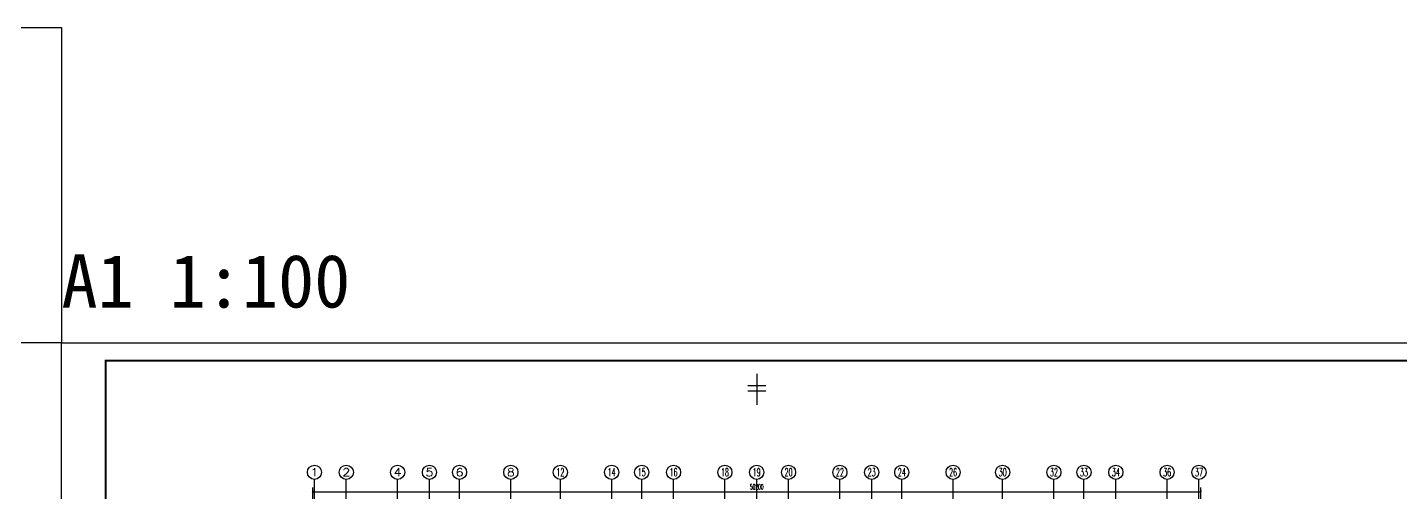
# Model space of a CAD drawing. Extents: x 27938 to 1507990, y 110129 to 923079.
# Drawn here: x 811692 to 889311, y 693418 to 719665 of the extents above; entities that cross this region are included whole.
import ezdxf
from ezdxf.enums import TextEntityAlignment as Align

# ---------------------------------------------------------------- set-up
doc = ezdxf.new("R2010")
doc.units = 0
doc.header["$LTSCALE"] = 1000
doc.header["$MEASUREMENT"] = 0
for name, color, linetype in [('AXIS', 3, 'Continuous'), ('AXIS_TEXT', 7, 'Continuous'), ('text', 7, 'Continuous'), ('图框', 140, 'Continuous')]:
    doc.layers.add(name, color=color, linetype=linetype)
doc.layers.add('yichutu', color=7, linetype='Continuous', true_color=0xffffff, plot=False)
doc.styles.add('_TCH_AXIS', font='COMPLEX', dxfattribs={"bigfont": 'GBCBIG'})
doc.styles.add('_TCH_DIM_T3', font='SIMPLEX.shx', dxfattribs={"width": 0.494118, "bigfont": 'GBCBIG.shx'})
doc.styles.add('_TCH_LABEL', font='simhei.ttf')
doc.styles.add('COMPLEX', font='COMPLEX')
doc.dimstyles.new('_TCH_ARCH&&100', dxfattribs={"dimtxt": 297.5, "dimasz": 100, "dimexe": 250, "dimexo": 300, "dimgap": 126.25, "dimtad": 1, "dimdec": 0, "dimzin": 0, "dimdsep": 46, "dimtxsty": '_TCH_DIM_T3', "dimblk": 'ARCHTICK', "dimcen": 0.09, "dimclrt": 4, "dimazin": 2, "dimtfac": 1, "dimtdec": 0, "dimtix": 1, "dimtmove": 2, "dimatfit": 3, "dimfxl": 100, "dimtolj": 1, "dimtzin": 0, "dimarcsym": 0})

# ---------------------------------------------------------------- blocks, each defined once
blk = doc.blocks.new('TK')
at = {"layer": '图框'}
blk.add_lwpolyline([(465375, 548714), (549475, 548714), (549475, 489314), (465375, 489314)], close=True, dxfattribs=at)
blk.add_lwpolyline([(465375, 548714), (549475, 548714), (549475, 489314), (465375, 489314)], close=True, dxfattribs=at)
at = {"layer": '图框', "const_width": 100}
blk.add_lwpolyline([(548475, 490314), (548475, 547714), (467875, 547714), (467875, 490314)], close=True, dxfattribs=at)
blk = doc.blocks.new('yct-841-594-84100-59399.9999999999-100-1000.0')
at = {"layer": 'yichutu', "color": 7, "true_color": 0xffffff}
blk.add_lwpolyline([(0, 0), (0, 59400), (84100, 59400), (84100, 0)], close=True, dxfattribs=at)
at = {"layer": 'yichutu', "color": 7, "true_color": 0xffffff, "style": '_TCH_LABEL'}
blk.add_text('A1 1:100', height=3000, dxfattribs=at).set_placement((0, 61400))
blk = doc.blocks.new('_ArchTick')
at = {"color": 0, "linetype": 'ByBlock', "const_width": 0.4}
blk.add_lwpolyline([(-0.5, -0.5), (0.5, 0.5)], dxfattribs=at)
blk = doc.blocks.new('*D959')
at = {"layer": 'AXIS', "color": 0, "lineweight": -2}
for p, q in [((827817, 690457), (827817, 693707)), ((827817, 693457), (878017, 693457)), ((878017, 690457), (878017, 693707))]:
    blk.add_line(p, q, dxfattribs=at)
at = {"layer": 'Defpoints', "color": 0}
for p in [(878017, 693457), (827817, 690157), (878017, 690157)]:
    blk.add_point(p, dxfattribs=at)
at = {"layer": 'AXIS', "color": 0, "lineweight": -2, "xscale": 100, "yscale": 100, "zscale": 100, "rotation": 180}
blk.add_blockref('_ArchTick', (827817, 693457), dxfattribs=at)
at = {"layer": 'AXIS', "color": 0, "lineweight": -2, "xscale": 100, "yscale": 100, "zscale": 100}
blk.add_blockref('_ArchTick', (878017, 693457), dxfattribs=at)
at = {"layer": 'AXIS', "color": 4, "insert": (852917, 693732), "char_height": 297.5, "attachment_point": 5, "style": '_TCH_DIM_T3'}
blk.add_mtext('\\A1;50200', dxfattribs=at)
blk = doc.blocks.new('_AXISO')
blk.add_circle((0, 0), 0.5)
at = {"layer": 'AXIS_TEXT', "style": 'COMPLEX', "width": 1.041667}
blk.add_attdef('A', text='', height=0.56, dxfattribs=at).set_placement((-0.25, -0.28), (0.25, -0.28), align=Align.FIT)

msp = doc.modelspace()

# ---------------------------------------------------------------- linework, layer by layer
at = {"color": 8}
for p, q in [((852409.2, 699461.7), (853424, 699461.7)), ((852409.2, 699461.7), (853424, 699461.7)), ((852916.6, 700118.3), (852916.6, 698367.3)), ((852916.6, 700118.3), (852916.6, 698367.3)), ((852409.2, 699158.4), (853424, 699158.4)), ((852409.2, 699158.4), (853424, 699158.4))]:
    msp.add_line(p, q, dxfattribs=at)
at = {"layer": 'AXIS', "color": 8}
for p, q in [((827916.6, 690157.2), (827916.6, 694157.2)), ((829716.6, 690157.2), (829716.6, 694157.2)), ((832616.6, 690157.2), (832616.6, 694157.2)), ((834416.6, 690157.2), (834416.6, 694157.2)), ((836116.6, 690157.2), (836116.6, 694157.2)), ((839016.6, 690157.2), (839016.6, 694157.2)), ((841816.6, 690157.2), (841816.6, 694157.2)), ((844716.6, 690157.2), (844716.6, 694157.2)), ((846416.6, 690157.2), (846416.6, 694157.2)), ((848216.6, 690157.2), (848216.6, 694157.2)), ((851116.6, 690157.2), (851116.6, 694157.2)), ((852916.6, 690157.2), (852916.6, 694157.2)), ((854716.6, 690157.2), (854716.6, 694157.2)), ((857616.6, 690157.2), (857616.6, 694157.2)), ((859416.6, 690157.2), (859416.6, 694157.2)), ((861116.6, 690157.2), (861116.6, 694157.2)), ((864016.6, 690157.2), (864016.6, 694157.2)), ((866816.6, 690157.2), (866816.6, 694157.2)), ((869716.6, 690157.2), (869716.6, 694157.2)), ((871416.6, 690157.2), (871416.6, 694157.2)), ((873216.6, 690157.2), (873216.6, 694157.2)), ((876116.6, 690157.2), (876116.6, 694157.2)), ((877916.6, 690157.2), (877916.6, 694157.2))]:
    msp.add_line(p, q, dxfattribs=at)
at = {"layer": 'text', "color": 2}
msp.add_lwpolyline([(813614.1, 701857), (782614.1, 701857), (782614.1, 719665.3), (813614.1, 719665.3)], close=True, dxfattribs=at)

# ---------------------------------------------------------------- block references
msp.add_blockref('TK', (348239.1, 153143.3))
at = {"layer": 'AXIS', "color": 8}
ref = msp.add_blockref('_AXISO', (827916.6, 694557.2), dxfattribs=dict(at, xscale=800, yscale=800, zscale=800))
ref.add_attrib('A', '1', dxfattribs={"layer": 'AXIS_TEXT', "color": 8, "ltscale": 0.5, "height": 452.5, "style": '_TCH_AXIS', "width": 2.333333}).set_placement((827690.3, 694330.9), (828142.9, 694330.9), align=Align.FIT)
ref = msp.add_blockref('_AXISO', (829716.6, 694557.2), dxfattribs=dict(at, xscale=800, yscale=800, zscale=800))
ref.add_attrib('A', '2', dxfattribs={"layer": 'AXIS_TEXT', "color": 8, "ltscale": 0.5, "height": 452.5, "style": '_TCH_AXIS', "width": 1.5}).set_placement((829490.3, 694330.9), (829942.9, 694330.9), align=Align.FIT)
ref = msp.add_blockref('_AXISO', (832616.6, 694557.2), dxfattribs=dict(at, xscale=800, yscale=800, zscale=800))
ref.add_attrib('A', '4', dxfattribs={"layer": 'AXIS_TEXT', "color": 8, "ltscale": 0.5, "height": 452.5, "style": '_TCH_AXIS', "width": 1.3125}).set_placement((832390.3, 694330.9), (832842.9, 694330.9), align=Align.FIT)
ref = msp.add_blockref('_AXISO', (834416.6, 694557.2), dxfattribs=dict(at, xscale=800, yscale=800, zscale=800))
ref.add_attrib('A', '5', dxfattribs={"layer": 'AXIS_TEXT', "color": 8, "ltscale": 0.5, "height": 452.5, "style": '_TCH_AXIS', "width": 1.5}).set_placement((834190.3, 694330.9), (834642.9, 694330.9), align=Align.FIT)
ref = msp.add_blockref('_AXISO', (836116.6, 694557.2), dxfattribs=dict(at, xscale=800, yscale=800, zscale=800))
ref.add_attrib('A', '6', dxfattribs={"layer": 'AXIS_TEXT', "color": 8, "ltscale": 0.5, "height": 452.5, "style": '_TCH_AXIS', "width": 1.5}).set_placement((835890.3, 694330.9), (836342.9, 694330.9), align=Align.FIT)
ref = msp.add_blockref('_AXISO', (839016.6, 694557.2), dxfattribs=dict(at, xscale=800, yscale=800, zscale=800))
ref.add_attrib('A', '8', dxfattribs={"layer": 'AXIS_TEXT', "color": 8, "ltscale": 0.5, "height": 452.5, "style": '_TCH_AXIS', "width": 1.5}).set_placement((838790.3, 694330.9), (839242.9, 694330.9), align=Align.FIT)
ref = msp.add_blockref('_AXISO', (841816.6, 694557.2), dxfattribs=dict(at, xscale=800, yscale=800, zscale=800))
ref.add_attrib('A', '12', dxfattribs={"layer": 'AXIS_TEXT', "color": 8, "ltscale": 0.5, "height": 452.55, "style": '_TCH_AXIS', "width": 0.724138}).set_placement((841590.3, 694330.9), (842042.9, 694330.9), align=Align.FIT)
ref = msp.add_blockref('_AXISO', (844716.6, 694557.2), dxfattribs=dict(at, xscale=800, yscale=800, zscale=800))
ref.add_attrib('A', '14', dxfattribs={"layer": 'AXIS_TEXT', "color": 8, "ltscale": 0.5, "height": 452.55, "style": '_TCH_AXIS', "width": 0.677419}).set_placement((844490.3, 694330.9), (844942.9, 694330.9), align=Align.FIT)
ref = msp.add_blockref('_AXISO', (846416.6, 694557.2), dxfattribs=dict(at, xscale=800, yscale=800, zscale=800))
ref.add_attrib('A', '15', dxfattribs={"layer": 'AXIS_TEXT', "color": 8, "ltscale": 0.5, "height": 452.55, "style": '_TCH_AXIS', "width": 0.724138}).set_placement((846190.3, 694330.9), (846642.9, 694330.9), align=Align.FIT)
ref = msp.add_blockref('_AXISO', (848216.6, 694557.2), dxfattribs=dict(at, xscale=800, yscale=800, zscale=800))
ref.add_attrib('A', '16', dxfattribs={"layer": 'AXIS_TEXT', "color": 8, "ltscale": 0.5, "height": 452.55, "style": '_TCH_AXIS', "width": 0.724138}).set_placement((847990.3, 694330.9), (848442.9, 694330.9), align=Align.FIT)
ref = msp.add_blockref('_AXISO', (851116.6, 694557.2), dxfattribs=dict(at, xscale=800, yscale=800, zscale=800))
ref.add_attrib('A', '18', dxfattribs={"layer": 'AXIS_TEXT', "color": 8, "ltscale": 0.5, "height": 452.55, "style": '_TCH_AXIS', "width": 0.724138}).set_placement((850890.3, 694330.9), (851342.9, 694330.9), align=Align.FIT)
ref = msp.add_blockref('_AXISO', (852916.6, 694557.2), dxfattribs=dict(at, xscale=800, yscale=800, zscale=800))
ref.add_attrib('A', '19', dxfattribs={"layer": 'AXIS_TEXT', "color": 8, "ltscale": 0.5, "height": 452.55, "style": '_TCH_AXIS', "width": 0.724138}).set_placement((852690.3, 694330.9), (853142.9, 694330.9), align=Align.FIT)
ref = msp.add_blockref('_AXISO', (854716.6, 694557.2), dxfattribs=dict(at, xscale=800, yscale=800, zscale=800))
ref.add_attrib('A', '20', dxfattribs={"layer": 'AXIS_TEXT', "color": 8, "ltscale": 0.5, "height": 452.55, "style": '_TCH_AXIS', "width": 0.617647}).set_placement((854490.3, 694330.9), (854942.9, 694330.9), align=Align.FIT)
ref = msp.add_blockref('_AXISO', (857616.6, 694557.2), dxfattribs=dict(at, xscale=800, yscale=800, zscale=800))
ref.add_attrib('A', '22', dxfattribs={"layer": 'AXIS_TEXT', "color": 8, "ltscale": 0.5, "height": 452.55, "style": '_TCH_AXIS', "width": 0.617647}).set_placement((857390.3, 694330.9), (857842.9, 694330.9), align=Align.FIT)
ref = msp.add_blockref('_AXISO', (859416.6, 694557.2), dxfattribs=dict(at, xscale=800, yscale=800, zscale=800))
ref.add_attrib('A', '23', dxfattribs={"layer": 'AXIS_TEXT', "color": 8, "ltscale": 0.5, "height": 452.55, "style": '_TCH_AXIS', "width": 0.617647}).set_placement((859190.3, 694330.9), (859642.9, 694330.9), align=Align.FIT)
ref = msp.add_blockref('_AXISO', (861116.6, 694557.2), dxfattribs=dict(at, xscale=800, yscale=800, zscale=800))
ref.add_attrib('A', '24', dxfattribs={"layer": 'AXIS_TEXT', "color": 8, "ltscale": 0.5, "height": 452.55, "style": '_TCH_AXIS', "width": 0.583333}).set_placement((860890.3, 694330.9), (861342.9, 694330.9), align=Align.FIT)
ref = msp.add_blockref('_AXISO', (864016.6, 694557.2), dxfattribs=dict(at, xscale=800, yscale=800, zscale=800))
ref.add_attrib('A', '26', dxfattribs={"layer": 'AXIS_TEXT', "color": 8, "ltscale": 0.5, "height": 452.55, "style": '_TCH_AXIS', "width": 0.617647}).set_placement((863790.3, 694330.9), (864242.9, 694330.9), align=Align.FIT)
ref = msp.add_blockref('_AXISO', (866816.6, 694557.2), dxfattribs=dict(at, xscale=800, yscale=800, zscale=800))
ref.add_attrib('A', '30', dxfattribs={"layer": 'AXIS_TEXT', "color": 8, "ltscale": 0.5, "height": 452.55, "style": '_TCH_AXIS', "width": 0.636364}).set_placement((866590.3, 694330.9), (867042.9, 694330.9), align=Align.FIT)
ref = msp.add_blockref('_AXISO', (869716.6, 694557.2), dxfattribs=dict(at, xscale=800, yscale=800, zscale=800))
ref.add_attrib('A', '32', dxfattribs={"layer": 'AXIS_TEXT', "color": 8, "ltscale": 0.5, "height": 452.55, "style": '_TCH_AXIS', "width": 0.636364}).set_placement((869490.3, 694330.9), (869942.9, 694330.9), align=Align.FIT)
ref = msp.add_blockref('_AXISO', (871416.6, 694557.2), dxfattribs=dict(at, xscale=800, yscale=800, zscale=800))
ref.add_attrib('A', '33', dxfattribs={"layer": 'AXIS_TEXT', "color": 8, "ltscale": 0.5, "height": 452.55, "style": '_TCH_AXIS', "width": 0.636364}).set_placement((871190.3, 694330.9), (871642.9, 694330.9), align=Align.FIT)
ref = msp.add_blockref('_AXISO', (873216.6, 694557.2), dxfattribs=dict(at, xscale=800, yscale=800, zscale=800))
ref.add_attrib('A', '34', dxfattribs={"layer": 'AXIS_TEXT', "color": 8, "ltscale": 0.5, "height": 452.55, "style": '_TCH_AXIS', "width": 0.6}).set_placement((872990.3, 694330.9), (873442.9, 694330.9), align=Align.FIT)
ref = msp.add_blockref('_AXISO', (876116.6, 694557.2), dxfattribs=dict(at, xscale=800, yscale=800, zscale=800))
ref.add_attrib('A', '36', dxfattribs={"layer": 'AXIS_TEXT', "color": 8, "ltscale": 0.5, "height": 452.55, "style": '_TCH_AXIS', "width": 0.636364}).set_placement((875890.3, 694330.9), (876342.9, 694330.9), align=Align.FIT)
ref = msp.add_blockref('_AXISO', (877916.6, 694557.2), dxfattribs=dict(at, xscale=800, yscale=800, zscale=800))
ref.add_attrib('A', '37', dxfattribs={"layer": 'AXIS_TEXT', "color": 8, "ltscale": 0.5, "height": 452.55, "style": '_TCH_AXIS', "width": 0.636364}).set_placement((877690.3, 694330.9), (878142.9, 694330.9), align=Align.FIT)
at = {"layer": 'yichutu'}
msp.add_blockref('yct-841-594-84100-59399.9999999999-100-1000.0', (813614.1, 642457), dxfattribs=at)

# ---------------------------------------------------------------- dimensions: what is measured, and where the dimension line sits
at = {"layer": 'AXIS', "color": 8}
dim = msp.add_aligned_dim(p1=(827816.6, 690157.2), p2=(878016.6, 690157.2), distance=3300, dimstyle='_TCH_ARCH&&100', dxfattribs=at)
dim.commit()
dim.dimension.update_dxf_attribs({"geometry": '*D959', "text_midpoint": (852916.6, 693732.2)})

doc.saveas('drawing.dxf')
